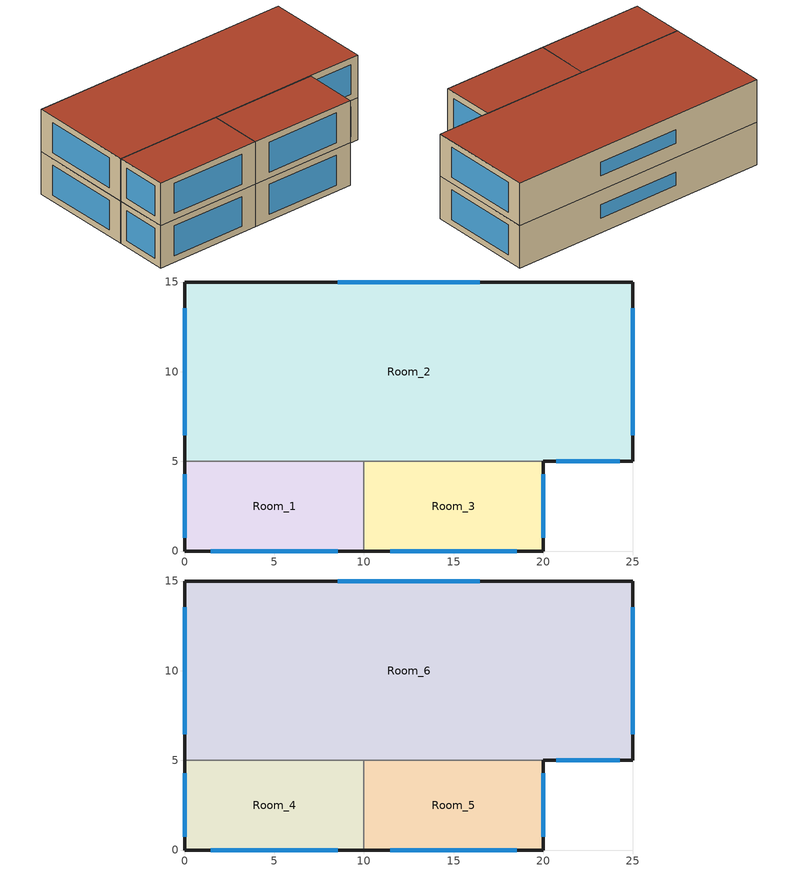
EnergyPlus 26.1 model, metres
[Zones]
Room_1
 floor ground (Generic Ground Slab): 10,5 10,0 0,0 0,5 z0
 wall outside (Generic Exterior Wall): 0,5 0,0 10,0 z0:4
 wall to Room_3 (Generic Interior Wall): 10,0 10,5 z0:4
 wall to Room_2 (Generic Interior Wall): 10,5 0,5 z0:4
 wall to Room_4 (Generic Interior Wall): 0,5 0,0 10,0 10,5 z4
 window (Generic Double Pane): 1.46,0 8.54,0 / 0,4.27 0,0.73 z0.59:3.41
Room_3
 floor ground (Generic Ground Slab): 20,5 20,0 10,0 10,5 z0
 wall outside (Generic Exterior Wall): 10,0 20,0 20,5 z0:4
 wall to Room_2 (Generic Interior Wall): 20,5 10,5 z0:4
 wall to Room_5 (Generic Interior Wall): 10,5 10,0 20,0 20,5 z4
 window (Generic Double Pane): 11.46,0 18.54,0 / 20,0.73 20,4.27 z0.59:3.41
Room_2
 floor ground (Generic Ground Slab): 25,15 25,5 0,5 0,15 z0
 wall outside (Generic Exterior Wall): 20,5 25,5 25,15 0,15 0,5 z0:4
 wall to Room_6 (Generic Interior Wall): 0,15 0,5 25,5 25,15 z4
 window (Generic Double Pane): 20.73,5 24.27,5 / 25,6.46 25,13.54 / 0,13.54 0,6.46 z0.59:3.41; 16.45,15 8.55,15 z1.37:2.63
Room_4
 wall outside (Generic Exterior Wall): 0,5 0,0 10,0 z4:8
 wall to Room_5 (Generic Interior Wall): 10,0 10,5 z4:8
 wall to Room_6 (Generic Interior Wall): 10,5 0,5 z4:8
 window (Generic Double Pane): 1.46,0 8.54,0 / 0,4.27 0,0.73 z4.59:7.41
 roof outside (Generic Roof): 0,5 0,0 10,0 10,5 z8
Room_5
 wall outside (Generic Exterior Wall): 10,0 20,0 20,5 z4:8
 wall to Room_6 (Generic Interior Wall): 20,5 10,5 z4:8
 window (Generic Double Pane): 11.46,0 18.54,0 / 20,0.73 20,4.27 z4.59:7.41
 roof outside (Generic Roof): 10,5 10,0 20,0 20,5 z8
Room_6
 wall outside (Generic Exterior Wall): 20,5 25,5 25,15 0,15 0,5 z4:8
 window (Generic Double Pane): 20.73,5 24.27,5 / 25,6.46 25,13.54 / 0,13.54 0,6.46 z4.59:7.41; 16.45,15 8.55,15 z5.37:6.63
 roof outside (Generic Roof): 0,15 0,5 25,5 25,15 z8
[Building]
unnamed: North Axis {deg}=0; Terrain=City; Solar Distribution=FullExteriorWithReflections
[Site:Location]
Site 1: Latitude {deg}=0; Longitude {deg}=0; Time Zone {hr}=0; Elevation {m}=0
[Site:WaterMainsTemperature]
Calculation Method=CorrelationFromWeatherFile
[SizingPeriod:DesignDay] Day of Month=21; Dry-Bulb Temperature Range Modifier Type=DefaultMultipliers; Barometric Pressure {Pa}=101097; Wind Direction {deg}=0; Rain Indicator=No; Snow Indicator=No; Daylight Saving Time Indicator=No; Solar Model Indicator=ASHRAEClearSky; Begin Environment Reset Mode=FullResetAtBeginEnvironment
Name | Month | Day Type | Maximum Dry-Bulb Temperature {C} | Daily Dry-Bulb Temperature Range {deltaC} | Humidity Condition Type | Wetbulb or DewPoint at Maximum Dry-Bulb {C} | Wind Speed {m/s} | Sky Clearness
Suzhou Ann Clg .4% Condns DP=>MDB | 8 | SummerDesignDay | 34.8 | 6.7 | Dewpoint | 27.6 | 3.35 | 1
Suzhou Ann Htg 99.6% Condns DB | 1 | WinterDesignDay | -4 | 0 | Wetbulb | -4 | 6.71 | 0
[Material] Thermal Absorptance=0.9
Name | Roughness | Thickness {m} | Conductivity {W/m-K} | Density {kg/m3} | Specific Heat {J/kg-K} | Solar Absorptance | Visible Absorptance
Generic 50mm Insulation | MediumRough | 0.05 | 0.03 | 43 | 1210 | 0.7 | 0.7
Generic Acoustic Tile | MediumSmooth | 0.02 | 0.06 | 368 | 590 | 0.2 | 0.2
Generic Brick | MediumRough | 0.1 | 0.9 | 1920 | 790 | 0.65 | 0.65
Generic Ceiling Air Gap | Smooth | 0.1 | 0.556 | 1.28 | 1000 | 0.7 | 0.7
Generic Gypsum Board | MediumSmooth | 0.0127 | 0.16 | 800 | 1090 | 0.5 | 0.5
Generic HW Concrete | MediumRough | 0.2 | 1.95 | 2240 | 900 | 0.8 | 0.8
Generic LW Concrete | MediumRough | 0.1 | 0.53 | 1280 | 840 | 0.8 | 0.8
Generic Roof Membrane | MediumRough | 0.01 | 0.16 | 1120 | 1460 | 0.65 | 0.65
Generic Wall Air Gap | Smooth | 0.1 | 0.667 | 1.28 | 1000 | 0.7 | 0.7
[WindowMaterial:Gas]
Generic Window Air Gap: Gas Type=Air; Thickness {m}=0.0127
[WindowMaterial:Glazing] Optical Data Type=SpectralAverage; Thickness {m}=0.006; Infrared Transmittance at Normal Incidence=0; Front Side Infrared Hemispherical Emissivity=0.84; Conductivity {W/m-K}=1; Dirt Correction Factor for Solar and Visible Transmittance=1; Solar Diffusing=No
Name | Solar Transmittance at Normal Incidence | Front Side Solar Reflectance at Normal Incidence | Back Side Solar Reflectance at Normal Incidence | Visible Transmittance at Normal Incidence | Front Side Visible Reflectance at Normal Incidence | Back Side Visible Reflectance at Normal Incidence | Back Side Infrared Hemispherical Emissivity
Generic Clear Glass | 0.77 | 0.07 | 0.07 | 0.88 | 0.08 | 0.08 | 0.84
Generic Low-e Glass | 0.45 | 0.36 | 0.36 | 0.71 | 0.21 | 0.21 | 0.047
[Construction]
Generic Double Pane: Generic Low-e Glass, Generic Window Air Gap, Generic Clear Glass
Generic Exterior Wall: Generic Brick, Generic LW Concrete, Generic 50mm Insulation, Generic Wall Air Gap, Generic Gypsum Board
Generic Ground Slab: Generic 50mm Insulation, Generic HW Concrete
Generic Interior Wall: Generic Gypsum Board, Generic Wall Air Gap, Generic Gypsum Board
Generic Roof: Generic Roof Membrane, Generic 50mm Insulation, Generic LW Concrete, Generic Ceiling Air Gap, Generic Acoustic Tile
[Zone] Multiplier=1; Ceiling Height {m}=4; Part of Total Floor Area=Yes
Name | Volume {m3}
Room_4; Room_5; Room_1; Room_3 | 200
Room_6; Room_2 | 1000
[Space] Space Type=Generic Office Program
Name | Zone | Volume {m3}
Room_4_Space | Room_4 | 200
Room_5_Space | Room_5 | 200
Room_6_Space | Room_6 | 1000
Room_1_Space | Room_1 | 200
Room_3_Space | Room_3 | 200
Room_2_Space | Room_2 | 1000
[SpaceList]
Generic Office Program: Room_1_Space, Room_2_Space, Room_3_Space, Room_4_Space, Room_5_Space, Room_6_Space
[Lights]
Generic Office Lighting: Zone or ZoneList or Space or SpaceList=Generic Office Program; Schedule=Generic Office Lighting; Design Level Calculation Method=Watts/Area; Watts per Floor Area {W/m2}=10.55; Return Air Fraction=0; Fraction Radiant=0.7; Fraction Visible=0.2; Fraction Replaceable=1
[People]
Generic Office People: Zone or ZoneList or Space or SpaceList=Generic Office Program; Number of People Schedule=Generic Office Occupancy; Number of People Calculation Method=People/Area; People per Floor Area {person/m2}=0.0565; Fraction Radiant=0.3; Activity Level Schedule=Seated Adult Activity
[ElectricEquipment]
Generic Office Equipment: Zone or ZoneList or Space or SpaceList=Generic Office Program; Schedule=Generic Office Equipment; Design Level Calculation Method=Watts/Area; Watts per Floor Area {W/m2}=10.33; Fraction Latent=0; Fraction Radiant=0.5; Fraction Lost=0
[ZoneInfiltration:DesignFlowRate]
Generic Office Infiltration: Zone or ZoneList or Space or SpaceList=Generic Office Program; Design Flow Rate Calculation Method=Flow/ExteriorArea; Flow Rate per Exterior Surface Area {m3/s-m2}=0.0002266; Constant Term Coefficient=1; Temperature Term Coefficient=0; Velocity Term Coefficient=0
[ZoneMixing] Schedule=Always On; Design Flow Rate Calculation Method=Flow/Zone
Name | Zone or Space | Design Flow Rate {m3/s} | Source Zone or Space
{017e3c47-94cb-46f5-948b-c6fca24c0ebe} | Room_4 | 2 | Room_5
{3651e526-dc46-4086-9a1e-218b75a72821} | Room_4 | 5 | Room_1
{b6443901-ae13-4e95-a375-fadb0382d5d9} | Room_4 | 4 | Room_6
{189cb236-ba90-4a0c-9880-a50623add47b} | Room_5 | 2 | Room_4
{5cde30b9-dac1-4b38-ba3d-958578990611} | Room_5 | 4 | Room_6
{fa2f244b-eb4c-406b-953b-a212721cceff} | Room_5 | 5 | Room_3
{64ed3d45-df33-4542-ae8f-80bec3c67187} | Room_6 | 25 | Room_2
{b065d66e-8198-4439-ae4b-4bc42b5c5b6d} | Room_6 | 4 | Room_4
{de42b08c-1aaa-4935-be6d-952ae6a0394c} | Room_6 | 4 | Room_5
{090c1f92-958e-4abf-bf12-6318223f88c6} | Room_1 | 2 | Room_3
{62b95293-77f5-4bfb-b893-fe823592d2ba} | Room_1 | 5 | Room_4
{938e8a73-5df4-4752-9522-06088a325493} | Room_1 | 4 | Room_2
{a8594816-0193-4d68-b147-ff96951223e3} | Room_3 | 5 | Room_5
{d8724623-faec-459d-b3e7-4c06409029b1} | Room_3 | 4 | Room_2
{f1a62ec8-0468-4274-8a83-e3bc96912fca} | Room_3 | 2 | Room_1
{099595bf-c2dd-41a2-bdd8-aef093798d47} | Room_2 | 4 | Room_1
{4af69815-6c48-45eb-8dc6-6f82565d8c4b} | Room_2 | 25 | Room_6
{93fa9cbf-74a4-4f07-af32-7c2a8161071d} | Room_2 | 4 | Room_3
[ZoneControl:Thermostat] Temperature Difference Between Cutout And Setpoint {deltaC}=0
Name | Zone or ZoneList | Control Type Schedule | Control 1
Room_4 Thermostat | Room_4 | Room_4 Thermostat Schedule | Generic Office Setpoints..Room_4
Room_5 Thermostat | Room_5 | Room_5 Thermostat Schedule | Generic Office Setpoints..Room_5
Room_6 Thermostat | Room_6 | Room_6 Thermostat Schedule | Generic Office Setpoints..Room_6
Room_1 Thermostat | Room_1 | Room_1 Thermostat Schedule | Generic Office Setpoints..Room_1
Room_3 Thermostat | Room_3 | Room_3 Thermostat Schedule | Generic Office Setpoints..Room_3
Room_2 Thermostat | Room_2 | Room_2 Thermostat Schedule | Generic Office Setpoints..Room_2
[ThermostatSetpoint:DualSetpoint] Heating Setpoint Temperature Schedule=Generic Office Heating; Cooling Setpoint Temperature Schedule=Generic Office Cooling
Generic Office Setpoints..Room_4; Generic Office Setpoints..Room_5; Generic Office Setpoints..Room_6; Generic Office Setpoints..Room_1; Generic Office Setpoints..Room_3; Generic Office Setpoints..Room_2
[ZoneHVAC:IdealLoadsAirSystem] Maximum Heating Supply Air Temperature {C}=50; Minimum Cooling Supply Air Temperature {C}=13; Heating Limit=LimitCapacity; Maximum Sensible Heating Capacity {W}=Autosize; Cooling Limit=LimitFlowRateAndCapacity; Maximum Cooling Air Flow Rate {m3/s}=Autosize; Maximum Total Cooling Capacity {W}=Autosize; Dehumidification Control Type=None; Design Specification Outdoor Air Object=Generic Office Ventilation; Demand Controlled Ventilation Type=None; Outdoor Air Economizer Type=DifferentialDryBulb; Sensible Heat Recovery Effectiveness=0; Latent Heat Recovery Effectiveness=0
Room_4 Ideal Loads Air System; Room_5 Ideal Loads Air System; Room_6 Ideal Loads Air System; Room_1 Ideal Loads Air System; Room_3 Ideal Loads Air System; Room_2 Ideal Loads Air System
[DesignSpecification:OutdoorAir]
Generic Office Ventilation: Outdoor Air Method=Sum; Outdoor Air Flow per Person {m3/s-person}=0.00236; Outdoor Air Flow per Zone Floor Area {m3/s-m2}=0.000305; Outdoor Air Flow per Zone {m3/s}=0; Outdoor Air Flow Air Changes per Hour {1/hr}=0
[Zone equipment]
Room_4: Room_4 Ideal Loads Air System
Room_5: Room_5 Ideal Loads Air System
Room_6: Room_6 Ideal Loads Air System
Room_1: Room_1 Ideal Loads Air System
Room_3: Room_3 Ideal Loads Air System
Room_2: Room_2 Ideal Loads Air System
[Sizing:Zone] Zone Cooling Design Supply Air Temperature Input Method=SupplyAirTemperature; Zone Cooling Design Supply Air Temperature {C}=14; Zone Cooling Design Supply Air Temperature Difference {deltaC}=11.11; Zone Heating Design Supply Air Temperature Input Method=SupplyAirTemperature; Zone Heating Design Supply Air Temperature {C}=40; Zone Heating Design Supply Air Temperature Difference {deltaC}=11.11; Zone Cooling Design Supply Air Humidity Ratio {kgWater/kgDryAir}=0.0085; Zone Heating Design Supply Air Humidity Ratio {kgWater/kgDryAir}=0.008; Cooling Design Air Flow Method=DesignDay; Cooling Design Air Flow Rate {m3/s}=0; Cooling Minimum Air Flow per Zone Floor Area {m3/s-m2}=0.000762; Cooling Minimum Air Flow {m3/s}=0; Cooling Minimum Air Flow Fraction=0; Heating Design Air Flow Method=DesignDay; Heating Design Air Flow Rate {m3/s}=0; Heating Maximum Air Flow per Zone Floor Area {m3/s-m2}=0.002032; Heating Maximum Air Flow {m3/s}=0.141576; Heating Maximum Air Flow Fraction=0.3; Account for Dedicated Outdoor Air System=No; Zone Load Sizing Method=Sensible Load Only No Latent Load; Zone Latent Cooling Design Supply Air Humidity Ratio Input Method=HumidityRatioDifference; Zone Cooling Design Supply Air Humidity Ratio Difference {kgWater/kgDryAir}=0.005; Zone Latent Heating Design Supply Air Humidity Ratio Input Method=HumidityRatioDifference; Zone Humidification Design Supply Air Humidity Ratio Difference {kgWater/kgDryAir}=0.005; Type of Space Sum to Use=Coincident
Name | Design Specification Outdoor Air Object
Room_4 | Room_4 DSOA Space List
Room_5 | Room_5 DSOA Space List
Room_6 | Room_6 DSOA Space List
Room_1 | Room_1 DSOA Space List
Room_3 | Room_3 DSOA Space List
Room_2 | Room_2 DSOA Space List
[DesignSpecification:OutdoorAir:SpaceList] Space 1 Design Specification Outdoor Air Object=Generic Office Ventilation
Name | Space 1
Room_4 DSOA Space List | Room_4_Space
Room_5 DSOA Space List | Room_5_Space
Room_6 DSOA Space List | Room_6_Space
Room_1 DSOA Space List | Room_1_Space
Room_3 DSOA Space List | Room_3_Space
Room_2 DSOA Space List | Room_2_Space
[Schedule:Day:Interval]
OfficeMedium LIGHT_SCH_Sun: No, 06:00, 0.05, 18:00, 0.0431163, 24:00, 0.05
OfficeMedium LIGHT_SCH_Workday: No, 05:00, 0.05, 06:00, 0.1, 07:00, 0.0862326, 08:00, 0.258698, 17:00, 0.776093, 18:00, 0.431163, 20:00, 0.258698, 22:00, 0.172465, 23:00, 0.0862326, 24:00, 0.0431163
OfficeMedium LIGHT_SCH_SDD; {8bdf5033-8bb6-49a6-8c63-1cf42e979cd2}; Always On_Day Schedule: No, 24:00, 1
OfficeMedium LIGHT_SCH_WDD; OfficeMedium OCC_SCH_WinDesign; {cb566151-dfc8-4057-8b59-9311fdab7c33}: No, 24:00, 0
OfficeMedium LIGHT_SCH_Holiday; OfficeMedium LIGHT_SCH_Sat: No, 06:00, 0.05, 08:00, 0.0862326, 12:00, 0.258698, 17:00, 0.129349, 19:00, 0.0431163, 24:00, 0.05
OfficeMedium OCC_SCH_Default; OfficeMedium OCC_SCH_Holiday: No, 06:00, 0, 18:00, 0.05, 24:00, 0
OfficeMedium OCC_SCH_Workday: No, 06:00, 0, 07:00, 0.1, 08:00, 0.2, 12:00, 0.95, 13:00, 0.5, 17:00, 0.95, 18:00, 0.3, 22:00, 0.1, 24:00, 0.05
OfficeMedium OCC_SCH_Sat: No, 06:00, 0, 08:00, 0.1, 12:00, 0.3, 17:00, 0.1, 19:00, 0.05, 24:00, 0
OfficeMedium OCC_SCH_SumDesign: No, 06:00, 0, 22:00, 1, 24:00, 0.05
Seated Adult Activity_Day Schedule: No, 24:00, 120
OfficeMedium EQUIP_SCH_Sun: No, 06:00, 0.230755, 18:00, 0.288107, 24:00, 0.230755
OfficeMedium EQUIP_SCH_Workday: No, 06:00, 0.307674, 08:00, 0.381235, 12:00, 0.857778, 13:00, 0.76247, 17:00, 0.857778, 18:00, 0.476543, 24:00, 0.381235
OfficeMedium EQUIP_SCH_Sat; {f78fa74f-0576-43bd-a816-8bf4ce6cd31b}: No, 06:00, 0.230755, 08:00, 0.381235, 12:00, 0.476543, 17:00, 0.33358, 19:00, 0.285926, 24:00, 0.230755
OfficeMedium HTGSETP_SCH_YES_OPTIMUM_Default; {d11b9681-0402-475f-8a1c-0b8cc2305f58}; {1eb1e147-ae02-40e8-bcac-d442f37c0191}: No, 24:00, 15.6
{e92d0649-7140-44f5-8734-7ab63f035c7d}: No, 05:00, 15.6, 06:00, 17.8, 07:00, 20, 22:00, 21, 24:00, 15.6
{bcc13e86-09c7-4935-a179-9004d4300a09}: No, 05:00, 15.6, 06:00, 17.8, 07:00, 20, 17:00, 21, 24:00, 15.6
{240e009c-43f9-4d47-8961-d8a73ac7287d}: No, 05:00, 15.6, 06:00, 17.6, 07:00, 19.6, 22:00, 21, 24:00, 15.6
OfficeMedium CLGSETP_SCH_YES_OPTIMUM_Default; {eae660b2-143a-4734-bd33-600b1d31e829}; {524ea852-10ed-4f22-8e61-77a7f1151075}: No, 24:00, 26.7
{aea035ed-701d-4a5d-af51-3b4a013f441f}: No, 05:00, 26.7, 06:00, 25.6, 07:00, 25, 22:00, 24, 24:00, 26.7
{b1652cce-239e-4ccc-b763-ce0db0b882d7}: No, 05:00, 26.7, 06:00, 25.7, 07:00, 25, 17:00, 24, 24:00, 26.7
{41190160-9190-4e16-8422-50072377f8cf}: No, 05:00, 26.7, 06:00, 25.7, 07:00, 25, 22:00, 24, 24:00, 26.7
[Schedule:Week:Daily]
Generic Office Lighting Week Rule - Jan1-Dec31: OfficeMedium LIGHT_SCH_Sun, OfficeMedium LIGHT_SCH_Workday, OfficeMedium LIGHT_SCH_Workday, OfficeMedium LIGHT_SCH_Workday, OfficeMedium LIGHT_SCH_Workday, OfficeMedium LIGHT_SCH_Workday, OfficeMedium LIGHT_SCH_Sat, OfficeMedium LIGHT_SCH_Holiday, OfficeMedium LIGHT_SCH_SDD, OfficeMedium LIGHT_SCH_WDD, OfficeMedium LIGHT_SCH_Sun, OfficeMedium LIGHT_SCH_Sun
Generic Office Occupancy Week Rule - Jan1-Dec31: OfficeMedium OCC_SCH_Default, OfficeMedium OCC_SCH_Workday, OfficeMedium OCC_SCH_Workday, OfficeMedium OCC_SCH_Workday, OfficeMedium OCC_SCH_Workday, OfficeMedium OCC_SCH_Workday, OfficeMedium OCC_SCH_Sat, OfficeMedium OCC_SCH_Holiday, OfficeMedium OCC_SCH_SumDesign, OfficeMedium OCC_SCH_WinDesign, OfficeMedium OCC_SCH_Default, OfficeMedium OCC_SCH_Default
Seated Adult Activity Week Rule - Jan1-Dec31: Seated Adult Activity_Day Schedule, Seated Adult Activity_Day Schedule, Seated Adult Activity_Day Schedule, Seated Adult Activity_Day Schedule, Seated Adult Activity_Day Schedule, Seated Adult Activity_Day Schedule, Seated Adult Activity_Day Schedule, Seated Adult Activity_Day Schedule, Seated Adult Activity_Day Schedule, Seated Adult Activity_Day Schedule, Seated Adult Activity_Day Schedule, Seated Adult Activity_Day Schedule
Generic Office Equipment Week Rule - Jan1-Dec31: OfficeMedium EQUIP_SCH_Sun, OfficeMedium EQUIP_SCH_Workday, OfficeMedium EQUIP_SCH_Workday, OfficeMedium EQUIP_SCH_Workday, OfficeMedium EQUIP_SCH_Workday, OfficeMedium EQUIP_SCH_Workday, OfficeMedium EQUIP_SCH_Sat, {f78fa74f-0576-43bd-a816-8bf4ce6cd31b}, {8bdf5033-8bb6-49a6-8c63-1cf42e979cd2}, {cb566151-dfc8-4057-8b59-9311fdab7c33}, OfficeMedium EQUIP_SCH_Sun, OfficeMedium EQUIP_SCH_Sun
Always On Week Rule - Jan1-Dec31: Always On_Day Schedule, Always On_Day Schedule, Always On_Day Schedule, Always On_Day Schedule, Always On_Day Schedule, Always On_Day Schedule, Always On_Day Schedule, Always On_Day Schedule, Always On_Day Schedule, Always On_Day Schedule, Always On_Day Schedule, Always On_Day Schedule
Generic Office Heating Week Rule - Jan1-Dec31: OfficeMedium HTGSETP_SCH_YES_OPTIMUM_Default, {e92d0649-7140-44f5-8734-7ab63f035c7d}, {e92d0649-7140-44f5-8734-7ab63f035c7d}, {e92d0649-7140-44f5-8734-7ab63f035c7d}, {e92d0649-7140-44f5-8734-7ab63f035c7d}, {e92d0649-7140-44f5-8734-7ab63f035c7d}, {bcc13e86-09c7-4935-a179-9004d4300a09}, {1eb1e147-ae02-40e8-bcac-d442f37c0191}, {d11b9681-0402-475f-8a1c-0b8cc2305f58}, {240e009c-43f9-4d47-8961-d8a73ac7287d}, OfficeMedium HTGSETP_SCH_YES_OPTIMUM_Default, OfficeMedium HTGSETP_SCH_YES_OPTIMUM_Default
Generic Office Cooling Week Rule - Jan1-Dec31: OfficeMedium CLGSETP_SCH_YES_OPTIMUM_Default, {aea035ed-701d-4a5d-af51-3b4a013f441f}, {aea035ed-701d-4a5d-af51-3b4a013f441f}, {aea035ed-701d-4a5d-af51-3b4a013f441f}, {aea035ed-701d-4a5d-af51-3b4a013f441f}, {aea035ed-701d-4a5d-af51-3b4a013f441f}, {b1652cce-239e-4ccc-b763-ce0db0b882d7}, {524ea852-10ed-4f22-8e61-77a7f1151075}, {41190160-9190-4e16-8422-50072377f8cf}, {eae660b2-143a-4734-bd33-600b1d31e829}, OfficeMedium CLGSETP_SCH_YES_OPTIMUM_Default, OfficeMedium CLGSETP_SCH_YES_OPTIMUM_Default
[Schedule:Year]
Generic Office Lighting: Generic Office Lighting Week Rule - Jan1-Dec31, 1, 1, 12, 31
Generic Office Occupancy: Generic Office Occupancy Week Rule - Jan1-Dec31, 1, 1, 12, 31
Seated Adult Activity: Seated Adult Activity Week Rule - Jan1-Dec31, 1, 1, 12, 31
Generic Office Equipment: Generic Office Equipment Week Rule - Jan1-Dec31, 1, 1, 12, 31
Always On: Always On Week Rule - Jan1-Dec31, 1, 1, 12, 31
Generic Office Heating: Generic Office Heating Week Rule - Jan1-Dec31, 1, 1, 12, 31
Generic Office Cooling: Generic Office Cooling Week Rule - Jan1-Dec31, 1, 1, 12, 31
[Schedule:Compact]
Room_4 Thermostat Schedule; Room_5 Thermostat Schedule; Room_6 Thermostat Schedule; Room_1 Thermostat Schedule; Room_3 Thermostat Schedule; Room_2 Thermostat Schedule: Through: 12/31, For: AllDays, Until: 24:00, 4
